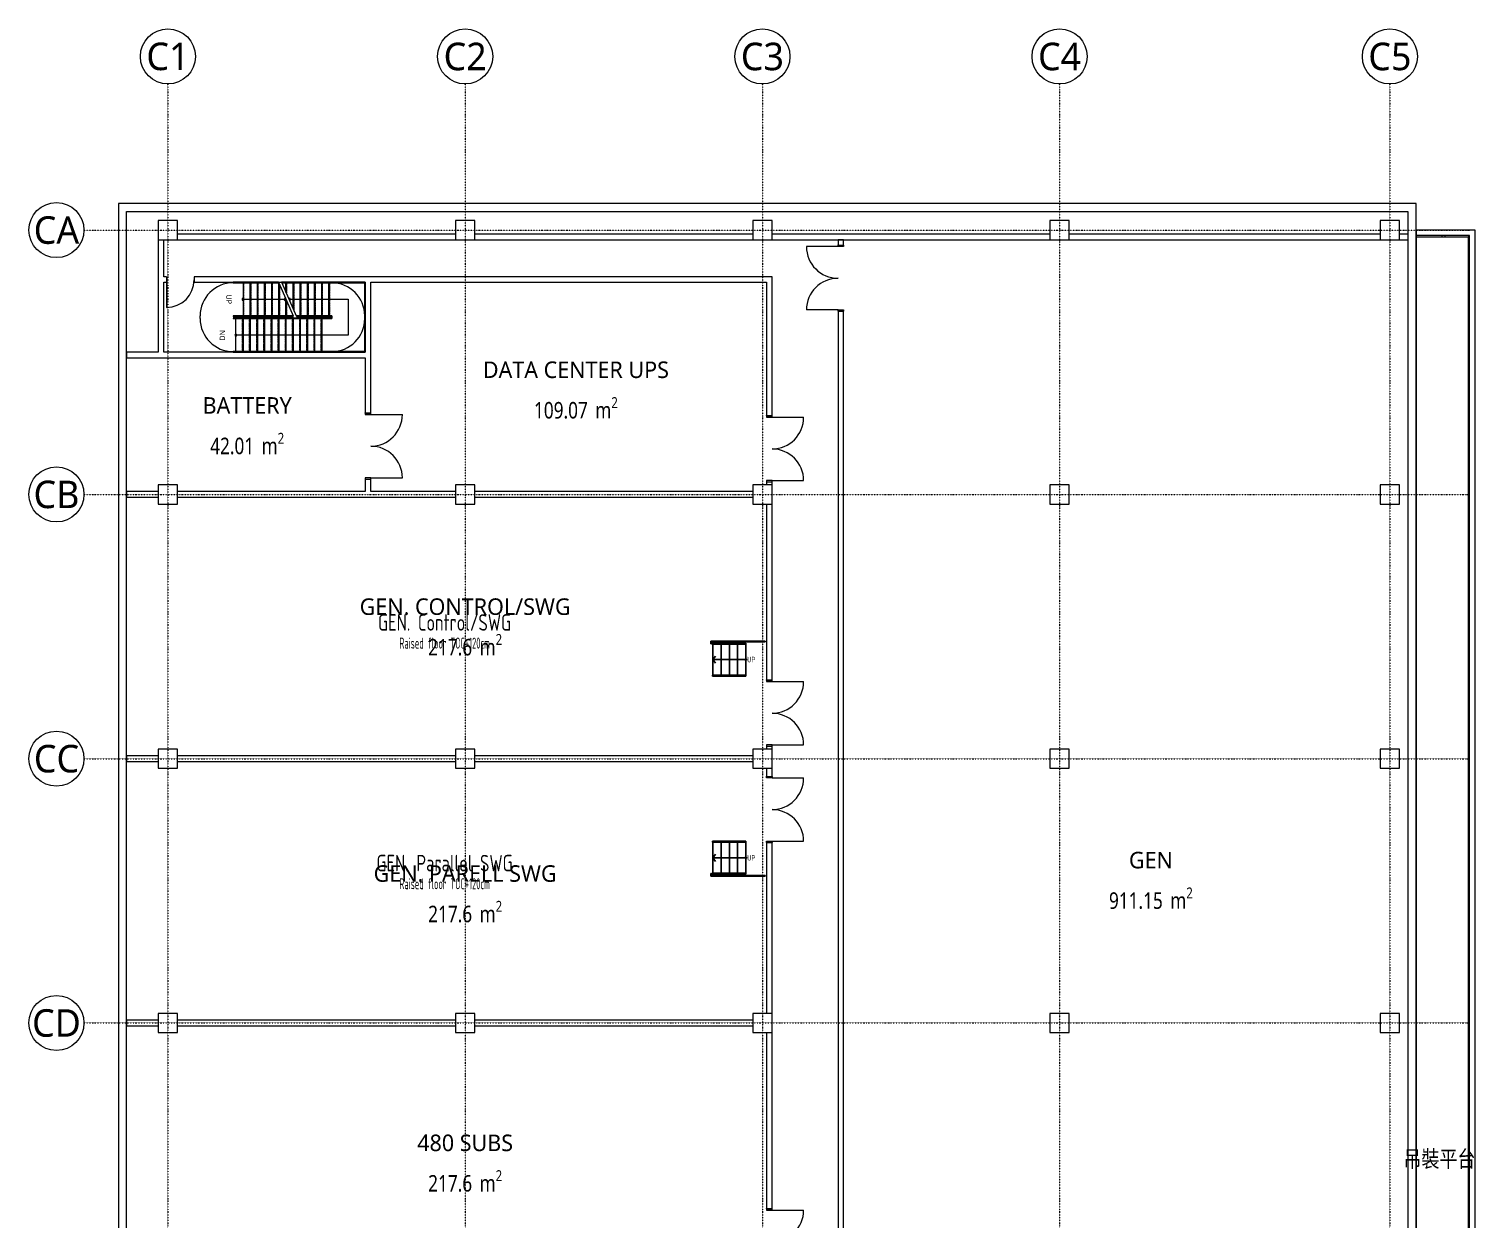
# Model space of a CAD drawing. Extents: x -177831 to -125285, y 4933 to 73531.
# Drawn here: x -177831 to -125285, y 30302 to 73531 of the extents above; entities that cross this region are included whole.
import ezdxf
from ezdxf.enums import TextEntityAlignment as Align

# ---------------------------------------------------------------- set-up
doc = ezdxf.new("R2010")
doc.units = 0
doc.header["$LTSCALE"] = 15
doc.linetypes.add('CUP- L30$0$JJP_三點線', pattern=[0.9, 0.3, -0.15, 0, -0.15, 0, -0.15, 0, -0.15])
doc.linetypes.add('CUP- L30$0$JJP_虛線(退縮線、投影線、地下室範圍、非屬本工程、圖面分區)', pattern=[0.45, 0.3, -0.15])
for name, color, linetype in [('CUP- L30$0$A-OBJE-2D.Newcub', 252, 'Continuous'), ('CUP- L30$0$A-RAIL.Newcub', 252, 'Continuous'), ('CUP- L30$0$A-STRS.Newcub', 252, 'Continuous'), ('CUP- L30$0$A-TEXT.Newcub', 252, 'Continuous'), ('CUP- L30$0$A-WALL-EX.Newcub', 252, 'Continuous'), ('CUP- L30$0$A-WALL-IN.Newcub', 252, 'Continuous'), ('CUP- L30$0$A-ZONE.Newcub', 252, 'Continuous'), ('CUP- L30$0$Door', 252, 'Continuous'), ('CUP- L30$0$S-COL.Newcub', 252, 'Continuous'), ('CUP- L30$0$S-GRID.Newcub', 252, 'Continuous'), ('CUP- L30$0$S-SLAB-SHOW.Newcub', 252, 'Continuous'), ('XCDP30$0$A-CR-TT2', 1, 'Continuous'), ('XCDP30$0$A-CR-TXT', 2, 'Continuous'), ('XCDP30$0$A-ST-txt (200K)', 1, 'Continuous'), ('XCDP30$0$A-STAIR (200K)', 2, 'Continuous')]:
    doc.layers.add(name, color=color, linetype=linetype)
doc.styles.add('CUP- L30$0$Standard', font='', dxfattribs={"width": 0.8})
doc.styles.add('XCDP30$0$AA-TXT', font='isocp.shx', dxfattribs={"width": 0.8, "bigfont": 'china.shx'})
doc.styles.get('CUP- L30$0$Standard').set_extended_font_data('Microsoft JhengHei')

# ---------------------------------------------------------------- blocks, each defined once
blk = doc.blocks.new('XCDP30')
at = {"layer": 'XCDP30$0$A-ST-txt (200K)'}
for p, q in [((-152981, 50625), (-152884, 50754)), ((-151781, 50625), (-152981, 50625)), ((-152981, 50625), (-152884, 50496)), ((-152981, 43425), (-152884, 43554)), ((-151781, 43425), (-152981, 43425)), ((-152981, 43425), (-152884, 43296))]:
    blk.add_line(p, q, dxfattribs=at)
for centre in [(-151781, 50625), (-151781, 43425)]:
    blk.add_circle(centre, 25, dxfattribs=at)
at = {"layer": 'XCDP30$0$A-STAIR (200K)'}
for p, q in [((-153056, 51290, 0), (-151081, 51290)), ((-153056, 51193, 0), (-153056, 51290, 0)), ((-153031, 51193, 0), (-153056, 51193, 0)), ((-153031, 51265, 0), (-151081, 51265)), ((-153031, 51193, 0), (-153031, 51265, 0)), ((-152991, 51225), (-151781, 51225, 0)), ((-152991, 51187, 0), (-152991, 51225, 0)), ((-152991, 51218), (-151781, 51218, 0)), ((-152991, 51193), (-151781, 51193, 0)), ((-151781, 51187, 0), (-152991, 51187)), ((-152981, 50063), (-152981, 51225)), ((-152681, 50063, 0), (-152681, 51187, 0)), ((-152381, 50063, 0), (-152381, 51187, 0)), ((-152081, 50063, 0), (-152081, 51187, 0)), ((-151781, 50025, 0), (-151781, 51225, 0)), ((-151781, 51187, 0), (-151781, 51225, 0)), ((-151081, 51265), (-151081, 51290)), ((-151781, 50063), (-152991, 50063)), ((-152991, 50063, 0), (-152991, 50025, 0)), ((-152991, 50056), (-151781, 50056)), ((-152991, 50031), (-151781, 50031)), ((-152991, 50025), (-151781, 50025)), ((-151781, 50025, 0), (-152981, 50025, 0)), ((-151781, 50063), (-151781, 50025)), ((-152991, 44025), (-151781, 44025)), ((-152991, 43987, 0), (-152991, 44025, 0)), ((-152991, 44018), (-151781, 44018)), ((-152991, 43993), (-151781, 43993)), ((-151781, 43987), (-152991, 43987)), ((-151781, 44025, 0), (-152981, 44025, 0)), ((-152981, 43987), (-152981, 42825)), ((-152681, 43987, 0), (-152681, 42863, 0)), ((-152381, 43987, 0), (-152381, 42863, 0)), ((-152081, 43987, 0), (-152081, 42863, 0)), ((-151781, 44025, 0), (-151781, 42825, 0)), ((-151781, 43987), (-151781, 44025)), ((-153056, 42856, 0), (-153056, 42760, 0)), ((-153031, 42856, 0), (-153056, 42856, 0)), ((-153056, 42760, 0), (-151081, 42760)), ((-153031, 42856, 0), (-153031, 42785, 0)), ((-153031, 42785, 0), (-151081, 42785)), ((-151781, 42863, 0), (-152991, 42863)), ((-152991, 42863, 0), (-152991, 42825, 0)), ((-152991, 42856), (-151781, 42856, 0)), ((-152991, 42831), (-151781, 42831, 0)), ((-152991, 42825), (-151781, 42825, 0)), ((-151781, 42863, 0), (-151781, 42825, 0)), ((-151081, 42785), (-151081, 42760))]:
    blk.add_line(p, q, dxfattribs=at)
at = {"layer": 'XCDP30$0$A-CR-TT2', "style": 'XCDP30$0$AA-TXT', "width": 0.6}
for p in [(-162728, 51223), (-162728, 42483)]:
    blk.add_text('Raised floor TOC+120cm', height=400, dxfattribs=at).set_placement(p, align=Align.MIDDLE)
at = {"layer": 'XCDP30$0$A-CR-TXT', "style": 'XCDP30$0$AA-TXT', "width": 0.8}
for s, p in [('GEN. Control/SWG', (-162728, 51973)), ('GEN. Parallel SWG', (-162728, 43233))]:
    blk.add_text(s, height=600, dxfattribs=at).set_placement(p, align=Align.MIDDLE)
at = {"layer": 'XCDP30$0$A-ST-txt (200K)', "style": 'XCDP30$0$AA-TXT', "width": 0.8}
for p in [(-151584, 50625), (-151584, 43425)]:
    blk.add_text('UP', height=200, dxfattribs=at).set_placement(p, align=Align.MIDDLE)
blk = doc.blocks.new('CUP- L30')
at = {"layer": 'CUP- L30$0$A-OBJE-2D.Newcub', "lineweight": 0}
blk.add_line((-171611, 63010), (-171611, 63110), dxfattribs=at)
for centre, start, end in [((-170411, 63110), 90, 180), ((-166831, 63110), 0, 90), ((-170411, 63010), 180, 270), ((-166831, 63010), 270, 0)]:
    blk.add_arc(centre, 1200, start, end, dxfattribs=at)
at = {"layer": 'CUP- L30$0$A-RAIL.Newcub', "lineweight": 0}
for p, q in [((-127431, 66025), (-127431, 65975)), ((-125485, 66025), (-127431, 66025)), ((-127431, 66025), (-127431, 65975)), ((-125485, 66025), (-127431, 66025)), ((-127431, 66025), (-127431, 65975)), ((-125485, 66025), (-127431, 66025)), ((-127431, 66025), (-127431, 65975)), ((-125485, 66025), (-127431, 66025)), ((-127431, 66025), (-127431, 65975)), ((-125485, 66025), (-127431, 66025)), ((-127431, 65975), (-125535, 65975)), ((-127431, 65975), (-125535, 65975)), ((-127431, 65975), (-125535, 65975)), ((-127431, 65975), (-125535, 65975)), ((-127431, 65975), (-125535, 65975)), ((-125535, 65975), (-125535, 8875)), ((-125535, 65975), (-125535, 8875)), ((-125535, 65975), (-125535, 8875)), ((-125535, 65975), (-125535, 8875)), ((-125535, 65975), (-125535, 8875)), ((-125485, 8825), (-125485, 66025)), ((-125485, 8825), (-125485, 66025)), ((-125485, 8825), (-125485, 66025)), ((-125485, 8825), (-125485, 66025)), ((-125485, 8825), (-125485, 66025))]:
    blk.add_line(p, q, dxfattribs=at)
at = {"layer": 'CUP- L30$0$A-RAIL.Newcub', "lineweight": 0, "flags": 128}
for points in [[(-126487, 66025), (-126487, 65975), (-126477, 65975), (-126477, 66025)], [(-126387, 66025), (-126387, 65975), (-126377, 65975), (-126377, 66025)], [(-125485, 65977), (-125535, 65977), (-125535, 65967), (-125485, 65967)], [(-125485, 65877), (-125535, 65877), (-125535, 65867), (-125485, 65867)], [(-125485, 64977), (-125535, 64977), (-125535, 64967), (-125485, 64967)], [(-125485, 64877), (-125535, 64877), (-125535, 64867), (-125485, 64867)], [(-125485, 63977), (-125535, 63977), (-125535, 63967), (-125485, 63967)], [(-125485, 63877), (-125535, 63877), (-125535, 63867), (-125485, 63867)], [(-125485, 62977), (-125535, 62977), (-125535, 62967), (-125485, 62967)], [(-125485, 62877), (-125535, 62877), (-125535, 62867), (-125485, 62867)], [(-125485, 61977), (-125535, 61977), (-125535, 61967), (-125485, 61967)], [(-125485, 61877), (-125535, 61877), (-125535, 61867), (-125485, 61867)], [(-125485, 60977), (-125535, 60977), (-125535, 60967), (-125485, 60967)], [(-125485, 60877), (-125535, 60877), (-125535, 60867), (-125485, 60867)], [(-125485, 59977), (-125535, 59977), (-125535, 59967), (-125485, 59967)], [(-125485, 59877), (-125535, 59877), (-125535, 59867), (-125485, 59867)], [(-125485, 58977), (-125535, 58977), (-125535, 58967), (-125485, 58967)], [(-125485, 58877), (-125535, 58877), (-125535, 58867), (-125485, 58867)], [(-125485, 57977), (-125535, 57977), (-125535, 57967), (-125485, 57967)], [(-125485, 57877), (-125535, 57877), (-125535, 57867), (-125485, 57867)], [(-125485, 56978), (-125535, 56978), (-125535, 56968), (-125485, 56968)], [(-125485, 56878), (-125535, 56878), (-125535, 56868), (-125485, 56868)], [(-125485, 55978), (-125535, 55978), (-125535, 55968), (-125485, 55968)], [(-125485, 55878), (-125535, 55878), (-125535, 55868), (-125485, 55868)], [(-125485, 54978), (-125535, 54978), (-125535, 54968), (-125485, 54968)], [(-125485, 54878), (-125535, 54878), (-125535, 54868), (-125485, 54868)], [(-125485, 53978), (-125535, 53978), (-125535, 53968), (-125485, 53968)], [(-125485, 53878), (-125535, 53878), (-125535, 53868), (-125485, 53868)], [(-125485, 52978), (-125535, 52978), (-125535, 52968), (-125485, 52968)], [(-125485, 52878), (-125535, 52878), (-125535, 52868), (-125485, 52868)], [(-125485, 51978), (-125535, 51978), (-125535, 51968), (-125485, 51968)], [(-125485, 51878), (-125535, 51878), (-125535, 51868), (-125485, 51868)], [(-125485, 50978), (-125535, 50978), (-125535, 50968), (-125485, 50968)], [(-125485, 50878), (-125535, 50878), (-125535, 50868), (-125485, 50868)], [(-125485, 49978), (-125535, 49978), (-125535, 49968), (-125485, 49968)], [(-125485, 49878), (-125535, 49878), (-125535, 49868), (-125485, 49868)], [(-125485, 48978), (-125535, 48978), (-125535, 48968), (-125485, 48968)], [(-125485, 48878), (-125535, 48878), (-125535, 48868), (-125485, 48868)], [(-125485, 47978), (-125535, 47978), (-125535, 47968), (-125485, 47968)], [(-125485, 47878), (-125535, 47878), (-125535, 47868), (-125485, 47868)], [(-125485, 46979), (-125535, 46979), (-125535, 46969), (-125485, 46969)], [(-125485, 46879), (-125535, 46879), (-125535, 46869), (-125485, 46869)], [(-125485, 45979), (-125535, 45979), (-125535, 45969), (-125485, 45969)], [(-125485, 45879), (-125535, 45879), (-125535, 45869), (-125485, 45869)], [(-125485, 44979), (-125535, 44979), (-125535, 44969), (-125485, 44969)], [(-125485, 44879), (-125535, 44879), (-125535, 44869), (-125485, 44869)], [(-125485, 43979), (-125535, 43979), (-125535, 43969), (-125485, 43969)], [(-125485, 43879), (-125535, 43879), (-125535, 43869), (-125485, 43869)], [(-125485, 42979), (-125535, 42979), (-125535, 42969), (-125485, 42969)], [(-125485, 42879), (-125535, 42879), (-125535, 42869), (-125485, 42869)], [(-125485, 41979), (-125535, 41979), (-125535, 41969), (-125485, 41969)], [(-125485, 41879), (-125535, 41879), (-125535, 41869), (-125485, 41869)], [(-125485, 40979), (-125535, 40979), (-125535, 40969), (-125485, 40969)], [(-125485, 40879), (-125535, 40879), (-125535, 40869), (-125485, 40869)], [(-125485, 39979), (-125535, 39979), (-125535, 39969), (-125485, 39969)], [(-125485, 39879), (-125535, 39879), (-125535, 39869), (-125485, 39869)], [(-125485, 38979), (-125535, 38979), (-125535, 38969), (-125485, 38969)], [(-125485, 38879), (-125535, 38879), (-125535, 38869), (-125485, 38869)], [(-125485, 37980), (-125535, 37980), (-125535, 37970), (-125485, 37970)], [(-125485, 37880), (-125535, 37880), (-125535, 37870), (-125485, 37870)], [(-125485, 36980), (-125535, 36980), (-125535, 36970), (-125485, 36970)], [(-125485, 36880), (-125535, 36880), (-125535, 36870), (-125485, 36870)], [(-125485, 35980), (-125535, 35980), (-125535, 35970), (-125485, 35970)], [(-125485, 35880), (-125535, 35880), (-125535, 35870), (-125485, 35870)], [(-125485, 34980), (-125535, 34980), (-125535, 34970), (-125485, 34970)], [(-125485, 34880), (-125535, 34880), (-125535, 34870), (-125485, 34870)], [(-125485, 33980), (-125535, 33980), (-125535, 33970), (-125485, 33970)], [(-125485, 33880), (-125535, 33880), (-125535, 33870), (-125485, 33870)], [(-125485, 32980), (-125535, 32980), (-125535, 32970), (-125485, 32970)], [(-125485, 32880), (-125535, 32880), (-125535, 32870), (-125485, 32870)], [(-125485, 31980), (-125535, 31980), (-125535, 31970), (-125485, 31970)], [(-125485, 31880), (-125535, 31880), (-125535, 31870), (-125485, 31870)], [(-125485, 30980), (-125535, 30980), (-125535, 30970), (-125485, 30970)], [(-125485, 30880), (-125535, 30880), (-125535, 30870), (-125485, 30870)]]:
    blk.add_lwpolyline(points, close=True, dxfattribs=at)
at = {"layer": 'CUP- L30$0$A-STRS.Newcub', "lineweight": 0}
for p, q in [((-170051, 64330), (-170411, 64330)), ((-170411, 64330), (-170411, 64310)), ((-170411, 64310), (-170051, 64310)), ((-168760, 64330), (-170051, 64330)), ((-170051, 64310), (-168751, 64310)), ((-169791, 64310), (-170051, 64310)), ((-170051, 64310), (-170051, 63110)), ((-169791, 63110), (-169791, 64310)), ((-169531, 64310), (-169791, 64310)), ((-169791, 64310), (-169791, 63110)), ((-169531, 63110), (-169531, 64310)), ((-169271, 64310), (-169531, 64310)), ((-169531, 64310), (-169531, 63110)), ((-169271, 63110), (-169271, 64310)), ((-169011, 64310), (-169271, 64310)), ((-169271, 64310), (-169271, 63110)), ((-169011, 63110), (-169011, 64310)), ((-168751, 64310), (-169011, 64310)), ((-169011, 64310), (-169011, 63110)), ((-168751, 63110), (-168751, 64310)), ((-168751, 64310), (-168751, 63110)), ((-168751, 64310), (-168231, 63110)), ((-166671, 64330), (-168651, 64330)), ((-168643, 64310), (-166671, 64310)), ((-168491, 64310), (-168643, 64310)), ((-168643, 64310), (-168123, 63110)), ((-168491, 63962), (-168491, 64310)), ((-168231, 64310), (-168491, 64310)), ((-168491, 64310), (-168491, 63962)), ((-168231, 63362), (-168231, 64310)), ((-167971, 64310), (-168231, 64310)), ((-168231, 64310), (-168231, 63362)), ((-167971, 63110), (-167971, 64310)), ((-167711, 64310), (-167971, 64310)), ((-167971, 64310), (-167971, 63110)), ((-167711, 63110), (-167711, 64310)), ((-167451, 64310), (-167711, 64310)), ((-167711, 64310), (-167711, 63110)), ((-167451, 63110), (-167451, 64310)), ((-167191, 64310), (-167451, 64310)), ((-167451, 64310), (-167451, 63110)), ((-167191, 63110), (-167191, 64310)), ((-167191, 64310), (-167191, 63110)), ((-166931, 64310), (-167191, 64310)), ((-166931, 63110), (-166931, 64310)), ((-165631, 64310), (-166931, 64310)), ((-166931, 64310), (-166931, 63110)), ((-166671, 64310), (-166671, 64330)), ((-165611, 64330), (-166671, 64330)), ((-166671, 64330), (-166671, 64310)), ((-166671, 64310), (-165631, 64310)), ((-165631, 64310), (-165631, 61810)), ((-165631, 61810), (-165631, 64310)), ((-165611, 61790), (-165611, 64330)), ((-170051, 63710), (-169791, 63710)), ((-169791, 63710), (-168491, 63710)), ((-168491, 63710), (-168541, 63760)), ((-168541, 63660), (-168491, 63710)), ((-168491, 63110), (-168491, 63710)), ((-168491, 63710), (-168491, 63110)), ((-168333, 63760), (-168383, 63710)), ((-168383, 63710), (-166931, 63710)), ((-168383, 63710), (-168333, 63660)), ((-166931, 63710), (-166231, 63710)), ((-166231, 63710), (-166231, 62410)), ((-170051, 63110), (-170411, 63110)), ((-170411, 63110), (-170411, 63090)), ((-170411, 63090), (-170051, 63090)), ((-168231, 63110), (-170051, 63110)), ((-170051, 63110), (-169791, 63110)), ((-170051, 63090), (-168223, 63090)), ((-169791, 63110), (-169531, 63110)), ((-169531, 63110), (-169271, 63110)), ((-169271, 63110), (-169011, 63110)), ((-169011, 63110), (-168751, 63110)), ((-168751, 63110), (-168491, 63110)), ((-168491, 63110), (-168231, 63110)), ((-166831, 63110), (-168123, 63110)), ((-168123, 63110), (-167971, 63110)), ((-168114, 63090), (-166851, 63090)), ((-167971, 63110), (-167711, 63110)), ((-167711, 63110), (-167451, 63110)), ((-167451, 63110), (-167191, 63110)), ((-167191, 63110), (-166931, 63110)), ((-166931, 63110), (-166831, 63110)), ((-166851, 63090), (-166851, 63030)), ((-166831, 63010), (-166831, 63110)), ((-166831, 63110), (-166831, 63010)), ((-170311, 63030), (-170411, 63030)), ((-170411, 63030), (-170411, 63010)), ((-170411, 63010), (-170311, 63010)), ((-170311, 63010), (-170331, 63010)), ((-170331, 63010), (-170331, 61810)), ((-166891, 63030), (-170311, 63030)), ((-170311, 63010), (-166891, 63010)), ((-170051, 63010), (-170311, 63010)), ((-170051, 63010), (-170051, 61810)), ((-169791, 63010), (-170051, 63010)), ((-170051, 61810), (-170051, 63010)), ((-169531, 63010), (-169791, 63010)), ((-169791, 63010), (-169791, 61810)), ((-169791, 61810), (-169791, 63010)), ((-169271, 63010), (-169531, 63010)), ((-169531, 63010), (-169531, 61810)), ((-169531, 61810), (-169531, 63010)), ((-169011, 63010), (-169271, 63010)), ((-169271, 63010), (-169271, 61810)), ((-169271, 61810), (-169271, 63010)), ((-168751, 63010), (-169011, 63010)), ((-169011, 63010), (-169011, 61810)), ((-169011, 61810), (-169011, 63010)), ((-168491, 63010), (-168751, 63010)), ((-168751, 63010), (-168751, 61810)), ((-168751, 61810), (-168751, 63010)), ((-168231, 63010), (-168491, 63010)), ((-168491, 63010), (-168491, 61810)), ((-168491, 61810), (-168491, 63010)), ((-167971, 63010), (-168231, 63010)), ((-168231, 63010), (-168231, 61810)), ((-168231, 61810), (-168231, 63010)), ((-167711, 63010), (-167971, 63010)), ((-167971, 63010), (-167971, 61810)), ((-167971, 61810), (-167971, 63010)), ((-167451, 63010), (-167711, 63010)), ((-167711, 63010), (-167711, 61810)), ((-167711, 61810), (-167711, 63010)), ((-167191, 63010), (-167451, 63010)), ((-167451, 63010), (-167451, 61810)), ((-167451, 61810), (-167451, 63010)), ((-166831, 63010), (-167191, 63010)), ((-167191, 63010), (-167191, 61810)), ((-167191, 61810), (-167191, 63010)), ((-166851, 63030), (-166891, 63030)), ((-166891, 63030), (-166891, 63010)), ((-166891, 63010), (-166891, 63030)), ((-166891, 63010), (-166831, 63010)), ((-170051, 62410), (-170311, 62410)), ((-167191, 62410), (-170051, 62410)), ((-166231, 62410), (-167191, 62410)), ((-170311, 61810), (-170411, 61810)), ((-170411, 61810), (-170411, 61790)), ((-170411, 61790), (-170311, 61790)), ((-170331, 61810), (-170311, 61810)), ((-166891, 61810), (-170311, 61810)), ((-170311, 61810), (-170051, 61810)), ((-170311, 61790), (-166891, 61790)), ((-170051, 61810), (-169791, 61810)), ((-169791, 61810), (-169531, 61810)), ((-169531, 61810), (-169271, 61810)), ((-169271, 61810), (-169011, 61810)), ((-169011, 61810), (-168751, 61810)), ((-168751, 61810), (-168491, 61810)), ((-168491, 61810), (-168231, 61810)), ((-168231, 61810), (-167971, 61810)), ((-167971, 61810), (-167711, 61810)), ((-167711, 61810), (-167451, 61810)), ((-167451, 61810), (-167191, 61810)), ((-167191, 61810), (-165631, 61810)), ((-165631, 61810), (-166891, 61810)), ((-166891, 61810), (-166891, 61790)), ((-166891, 61790), (-166891, 61810)), ((-166891, 61790), (-165611, 61790))]:
    blk.add_line(p, q, dxfattribs=at)
at = {"layer": 'CUP- L30$0$A-STRS.Newcub', "linetype": 'CUP- L30$0$JJP_虛線(退縮線、投影線、地下室範圍、非屬本工程、圖面分區)', "lineweight": 0}
for p, q in [((-170031, 64310), (-170031, 63110)), ((-169771, 64310), (-170031, 64310)), ((-169771, 63110), (-169771, 64310)), ((-169771, 64310), (-169771, 63110)), ((-169511, 64310), (-169771, 64310)), ((-169511, 63110), (-169511, 64310)), ((-169511, 64310), (-169511, 63110)), ((-169251, 64310), (-169511, 64310)), ((-169251, 63110), (-169251, 64310)), ((-169251, 64310), (-169251, 63110)), ((-168991, 64310), (-169251, 64310)), ((-168991, 63110), (-168991, 64310)), ((-168991, 64310), (-168991, 63110)), ((-168751, 64310), (-168991, 64310)), ((-168731, 63110), (-168731, 64264)), ((-168731, 64264), (-168731, 63110)), ((-168471, 64310), (-168643, 64310)), ((-168471, 63915), (-168471, 64310)), ((-168471, 64310), (-168471, 63915)), ((-168211, 64310), (-168471, 64310)), ((-168211, 63315), (-168211, 64310)), ((-168211, 64310), (-168211, 63315)), ((-167951, 64310), (-168211, 64310)), ((-167951, 63110), (-167951, 64310)), ((-167951, 64310), (-167951, 63110)), ((-167691, 64310), (-167951, 64310)), ((-167691, 63110), (-167691, 64310)), ((-167691, 64310), (-167691, 63110)), ((-167431, 64310), (-167691, 64310)), ((-167431, 63110), (-167431, 64310)), ((-167431, 64310), (-167431, 63110)), ((-167171, 64310), (-167431, 64310)), ((-167171, 63110), (-167171, 64310)), ((-167171, 64310), (-167171, 63110)), ((-166931, 64310), (-167171, 64310)), ((-166911, 64310), (-166931, 64310)), ((-166911, 63110), (-166911, 64310)), ((-166911, 64310), (-166911, 63110)), ((-165631, 64310), (-166911, 64310)), ((-165631, 61810), (-165631, 64310)), ((-168471, 63110), (-168471, 63664)), ((-168471, 63664), (-168471, 63110)), ((-170031, 63110), (-169771, 63110)), ((-169771, 63110), (-169511, 63110)), ((-169511, 63110), (-169251, 63110)), ((-169251, 63110), (-168991, 63110)), ((-168991, 63110), (-168731, 63110)), ((-168731, 63110), (-168471, 63110)), ((-168471, 63110), (-168231, 63110)), ((-168123, 63110), (-167951, 63110)), ((-167951, 63110), (-167691, 63110)), ((-167691, 63110), (-167431, 63110)), ((-167431, 63110), (-167171, 63110)), ((-167171, 63110), (-166931, 63110)), ((-166931, 63110), (-166911, 63110)), ((-166911, 63110), (-166831, 63110)), ((-166831, 63110), (-166831, 63010)), ((-170311, 63010), (-170331, 63010)), ((-170331, 63010), (-170331, 61810)), ((-170071, 63010), (-170311, 63010)), ((-169811, 63010), (-170071, 63010)), ((-170071, 63010), (-170071, 61810)), ((-170071, 61810), (-170071, 63010)), ((-169551, 63010), (-169811, 63010)), ((-169811, 63010), (-169811, 61810)), ((-169811, 61810), (-169811, 63010)), ((-169291, 63010), (-169551, 63010)), ((-169551, 63010), (-169551, 61810)), ((-169551, 61810), (-169551, 63010)), ((-169031, 63010), (-169291, 63010)), ((-169291, 63010), (-169291, 61810)), ((-169291, 61810), (-169291, 63010)), ((-168771, 63010), (-169031, 63010)), ((-169031, 63010), (-169031, 61810)), ((-169031, 61810), (-169031, 63010)), ((-168511, 63010), (-168771, 63010)), ((-168771, 63010), (-168771, 61810)), ((-168771, 61810), (-168771, 63010)), ((-168251, 63010), (-168511, 63010)), ((-168511, 63010), (-168511, 61810)), ((-168511, 61810), (-168511, 63010)), ((-167991, 63010), (-168251, 63010)), ((-168251, 63010), (-168251, 61810)), ((-168251, 61810), (-168251, 63010)), ((-167731, 63010), (-167991, 63010)), ((-167991, 63010), (-167991, 61810)), ((-167991, 61810), (-167991, 63010)), ((-167471, 63010), (-167731, 63010)), ((-167731, 63010), (-167731, 61810)), ((-167731, 61810), (-167731, 63010)), ((-167211, 63010), (-167471, 63010)), ((-167471, 63010), (-167471, 61810)), ((-167471, 61810), (-167471, 63010)), ((-166831, 63010), (-167211, 63010)), ((-167211, 63010), (-167211, 61810)), ((-167211, 61810), (-167211, 63010)), ((-170331, 61810), (-170311, 61810)), ((-170311, 61810), (-170071, 61810)), ((-170071, 61810), (-169811, 61810)), ((-169811, 61810), (-169551, 61810)), ((-169551, 61810), (-169291, 61810)), ((-169291, 61810), (-169031, 61810)), ((-169031, 61810), (-168771, 61810)), ((-168771, 61810), (-168511, 61810)), ((-168511, 61810), (-168251, 61810)), ((-168251, 61810), (-167991, 61810)), ((-167991, 61810), (-167731, 61810)), ((-167731, 61810), (-167471, 61810)), ((-167471, 61810), (-167211, 61810)), ((-167211, 61810), (-165631, 61810))]:
    blk.add_line(p, q, dxfattribs=at)
at = {"layer": 'CUP- L30$0$A-STRS.Newcub', "lineweight": 0, "flags": 128}
for points in [[(-170051, 63673, 1), (-170051, 63748, 1)], [(-170311, 62373, 1), (-170311, 62448, 1)]]:
    blk.add_lwpolyline(points, format="xyb", close=True, dxfattribs=at)
at = {"layer": 'CUP- L30$0$A-WALL-EX.Newcub', "lineweight": 0, "flags": 128}
for points in [[(-174581, 67196), (-174581, 66896)], [(-127731, 67196), (-174581, 67196)], [(-174581, 66896), (-174581, 18623)], [(-174281, 66896), (-127731, 66896)], [(-174281, 18623), (-174281, 66896)], [(-127431, 67196), (-127731, 67196)], [(-127731, 66896), (-127731, 7974)], [(-127431, 7674), (-127431, 67196)]]:
    blk.add_lwpolyline(points, dxfattribs=at)
at = {"layer": 'CUP- L30$0$A-WALL-IN.Newcub', "lineweight": 0}
for p, q in [((-148431, 65675), (-148431, 65687)), ((-148431, 65675), (-148231, 65675)), ((-172831, 64530), (-172831, 64415)), ((-172831, 64415), (-172831, 64330)), ((-171831, 64530), (-171831, 64415)), ((-171831, 64415), (-171831, 64330)), ((-148431, 63275), (-148431, 63263)), ((-148431, 63275), (-148231, 63275)), ((-165611, 59575), (-165611, 59587)), ((-165611, 59575), (-165411, 59575)), ((-151031, 59475), (-151031, 59487)), ((-151031, 59475), (-150831, 59475)), ((-165611, 57175), (-165611, 57163)), ((-165611, 57175), (-165411, 57175)), ((-151031, 57075), (-151031, 57063)), ((-151031, 57075), (-150831, 57075)), ((-151031, 49875), (-151031, 49887)), ((-151031, 49875), (-150831, 49875)), ((-151031, 47475), (-151031, 47463)), ((-151031, 47475), (-150831, 47475)), ((-151031, 46375), (-151031, 46387)), ((-151031, 46375), (-150831, 46375)), ((-151031, 43975), (-151031, 43963)), ((-151031, 43975), (-150831, 43975)), ((-151031, 30675), (-151031, 30687)), ((-151031, 30675), (-150831, 30675))]:
    blk.add_line(p, q, dxfattribs=at)
at = {"layer": 'CUP- L30$0$A-WALL-IN.Newcub', "lineweight": 0, "flags": 128}
for points in [[(-173131, 65875), (-173131, 61790)], [(-172931, 64530), (-172931, 65875)], [(-162331, 66075), (-172431, 66075)], [(-172431, 65875), (-162331, 65875)], [(-151531, 66075), (-161631, 66075)], [(-161631, 65875), (-151531, 65875)], [(-140731, 66075), (-150831, 66075)], [(-150831, 65875), (-140731, 65875)], [(-148231, 65875), (-148431, 65875)], [(-148431, 65875), (-148431, 65675)], [(-148231, 65675), (-148231, 65875)], [(-128731, 66075), (-140031, 66075)], [(-140031, 65875), (-128731, 65875)], [(-127731, 66075), (-128031, 66075)], [(-128031, 65875), (-127731, 65875)], [(-127731, 66075), (-127731, 65875)], [(-172831, 64530), (-172931, 64530)], [(-172931, 64330), (-172831, 64330)], [(-172931, 61790), (-172931, 64330)], [(-151031, 64530), (-171831, 64530)], [(-171831, 64330), (-165611, 64330)], [(-165611, 64330), (-165611, 61790)], [(-165411, 64330), (-151031, 64330)], [(-165411, 59575), (-165411, 64330)], [(-150831, 64530), (-151031, 64530)], [(-151031, 64330), (-151031, 59475)], [(-150831, 59475), (-150831, 64530)], [(-148431, 63275), (-148431, 21575)], [(-148231, 21575), (-148231, 63275)], [(-173131, 61790), (-174281, 61790)], [(-174281, 61790), (-174281, 61590)], [(-174281, 61590), (-165611, 61590)], [(-165611, 61790), (-172931, 61790)], [(-165611, 61590), (-165611, 59575)], [(-165611, 57175), (-165611, 56725)], [(-165411, 56725), (-165411, 57175)], [(-151031, 57075), (-151031, 56975)], [(-150831, 56975), (-150831, 57075)], [(-173131, 56725), (-174281, 56725)], [(-174281, 56725), (-174281, 56525)], [(-174281, 56525), (-173131, 56525)], [(-165611, 56725), (-172431, 56725)], [(-172431, 56525), (-162331, 56525)], [(-162331, 56725), (-165411, 56725)], [(-151531, 56725), (-161631, 56725)], [(-161631, 56525), (-151531, 56525)], [(-151031, 56275), (-151031, 49875)], [(-150831, 49875), (-150831, 56275)], [(-151031, 47475), (-151031, 47375)], [(-150831, 47375), (-150831, 47475)], [(-173131, 47125), (-174281, 47125)], [(-174281, 47125), (-174281, 46925)], [(-174281, 46925), (-173131, 46925)], [(-162331, 47125), (-172431, 47125)], [(-172431, 46925), (-162331, 46925)], [(-151531, 47125), (-161631, 47125)], [(-161631, 46925), (-151531, 46925)], [(-151031, 46675), (-151031, 46375)], [(-150831, 46375), (-150831, 46675)], [(-151031, 43975), (-151031, 37775)], [(-150831, 37775), (-150831, 43975)], [(-173131, 37525), (-174281, 37525)], [(-174281, 37525), (-174281, 37325)], [(-174281, 37325), (-173131, 37325)], [(-162331, 37525), (-172431, 37525)], [(-172431, 37325), (-162331, 37325)], [(-151531, 37525), (-161631, 37525)], [(-161631, 37325), (-151531, 37325)], [(-151031, 37075), (-151031, 30675)], [(-150831, 30675), (-150831, 37075)]]:
    blk.add_lwpolyline(points, dxfattribs=at)
at = {"layer": 'CUP- L30$0$Door', "lineweight": 0}
for p, q in [((-148431, 65675), (-148431, 65687)), ((-148431, 65675), (-148431, 65687)), ((-148431, 65625), (-149581, 65625)), ((-148431, 65625), (-148431, 65675)), ((-148431, 65675), (-148231, 65675)), ((-148431, 65675), (-148231, 65675)), ((-148431, 65675), (-148231, 65675)), ((-148231, 65625), (-148431, 65625)), ((-148231, 65675), (-148231, 65625)), ((-172831, 64530), (-172831, 64415)), ((-172831, 64530), (-172831, 64415)), ((-172831, 64415), (-172831, 63415)), ((-172831, 64415), (-172831, 64330)), ((-171831, 64530), (-171831, 64415)), ((-171831, 64530), (-171831, 64415)), ((-171831, 64415), (-171831, 64330)), ((-148431, 63325), (-149581, 63325)), ((-148431, 63275), (-148431, 63325)), ((-148431, 63325), (-148231, 63325)), ((-148231, 63275), (-148431, 63275)), ((-148431, 63275), (-148231, 63275)), ((-148431, 63275), (-148231, 63275)), ((-148431, 63275), (-148431, 63263)), ((-148431, 63275), (-148431, 63263)), ((-148231, 63325), (-148231, 63275)), ((-165611, 59575), (-165611, 59587)), ((-165611, 59575), (-165611, 59587)), ((-165611, 59575), (-165611, 59525)), ((-165411, 59575), (-165611, 59575)), ((-165611, 59575), (-165411, 59575)), ((-165611, 59575), (-165411, 59575)), ((-165611, 59525), (-165411, 59525)), ((-165411, 59525), (-165411, 59575)), ((-165411, 59525), (-164261, 59525)), ((-151031, 59475), (-151031, 59487)), ((-151031, 59475), (-151031, 59487)), ((-151031, 59475), (-151031, 59425)), ((-150831, 59475), (-151031, 59475)), ((-151031, 59475), (-150831, 59475)), ((-151031, 59475), (-150831, 59475)), ((-151031, 59425), (-150831, 59425)), ((-150831, 59425), (-150831, 59475)), ((-150831, 59425), (-149681, 59425)), ((-165411, 57225), (-165611, 57225)), ((-165611, 57225), (-165611, 57175)), ((-165611, 57175), (-165411, 57175)), ((-165611, 57175), (-165411, 57175)), ((-165611, 57175), (-165411, 57175)), ((-165611, 57175), (-165611, 57163)), ((-165611, 57175), (-165611, 57163)), ((-165411, 57175), (-165411, 57225)), ((-165411, 57225), (-164261, 57225)), ((-150831, 57125), (-151031, 57125)), ((-151031, 57125), (-151031, 57075)), ((-151031, 57075), (-150831, 57075)), ((-151031, 57075), (-150831, 57075)), ((-151031, 57075), (-150831, 57075)), ((-151031, 57075), (-151031, 57063)), ((-151031, 57075), (-151031, 57063)), ((-150831, 57075), (-150831, 57125)), ((-150831, 57125), (-149681, 57125)), ((-151031, 49875), (-151031, 49887)), ((-151031, 49875), (-151031, 49887)), ((-151031, 49875), (-151031, 49825)), ((-150831, 49875), (-151031, 49875)), ((-151031, 49875), (-150831, 49875)), ((-151031, 49875), (-150831, 49875)), ((-151031, 49825), (-150831, 49825)), ((-150831, 49825), (-150831, 49875)), ((-150831, 49825), (-149681, 49825)), ((-150831, 47525), (-151031, 47525)), ((-151031, 47525), (-151031, 47475)), ((-151031, 47475), (-150831, 47475)), ((-151031, 47475), (-150831, 47475)), ((-151031, 47475), (-150831, 47475)), ((-151031, 47475), (-151031, 47463)), ((-151031, 47475), (-151031, 47463)), ((-150831, 47475), (-150831, 47525)), ((-150831, 47525), (-149681, 47525)), ((-151031, 46375), (-151031, 46387)), ((-151031, 46375), (-151031, 46387)), ((-151031, 46325), (-151031, 46375)), ((-151031, 46375), (-150831, 46375)), ((-151031, 46375), (-150831, 46375)), ((-151031, 46375), (-150831, 46375)), ((-150831, 46325), (-151031, 46325)), ((-150831, 46375), (-150831, 46325)), ((-150831, 46325), (-149681, 46325)), ((-151031, 43975), (-151031, 44025)), ((-151031, 44025), (-150831, 44025)), ((-150831, 43975), (-151031, 43975)), ((-151031, 43975), (-150831, 43975)), ((-151031, 43975), (-150831, 43975)), ((-151031, 43975), (-151031, 43963)), ((-151031, 43975), (-151031, 43963)), ((-150831, 44025), (-150831, 43975)), ((-150831, 44025), (-149681, 44025)), ((-151031, 30675), (-151031, 30687)), ((-151031, 30675), (-151031, 30687)), ((-151031, 30675), (-151031, 30625)), ((-150831, 30675), (-151031, 30675)), ((-151031, 30675), (-150831, 30675)), ((-151031, 30675), (-150831, 30675)), ((-151031, 30625), (-150831, 30625)), ((-150831, 30625), (-150831, 30675)), ((-150831, 30625), (-149681, 30625))]:
    blk.add_line(p, q, dxfattribs=at)
for centre, radius, start, end in [((-148431, 65625), 1150, 180, 270), ((-172831, 64415), 1000, 270, 0), ((-148431, 63325), 1150, 90, 180), ((-165411, 59525), 1150, 270, 0), ((-150831, 59425), 1150, 270, 0), ((-165411, 57225), 1150, 0, 90), ((-150831, 57125), 1150, 0, 90), ((-150831, 49825), 1150, 270, 0), ((-150831, 47525), 1150, 0, 90), ((-150831, 46325), 1150, 270, 0), ((-150831, 44025), 1150, 0, 90), ((-150831, 30625), 1150, 270, 0)]:
    blk.add_arc(centre, radius, start, end, dxfattribs=at)
at = {"layer": 'CUP- L30$0$S-COL.Newcub', "lineweight": 0, "flags": 128}
for points in [[(-173131, 65875), (-172431, 65875), (-172431, 66575), (-173131, 66575)], [(-162331, 65875), (-161631, 65875), (-161631, 66575), (-162331, 66575)], [(-151531, 65875), (-150831, 65875), (-150831, 66575), (-151531, 66575)], [(-140731, 65875), (-140031, 65875), (-140031, 66575), (-140731, 66575)], [(-128731, 65875), (-128031, 65875), (-128031, 66575), (-128731, 66575)], [(-173131, 56275), (-172431, 56275), (-172431, 56975), (-173131, 56975)], [(-162331, 56275), (-161631, 56275), (-161631, 56975), (-162331, 56975)], [(-151531, 56275), (-150831, 56275), (-150831, 56975), (-151531, 56975)], [(-140731, 56275), (-140031, 56275), (-140031, 56975), (-140731, 56975)], [(-128731, 56275), (-128031, 56275), (-128031, 56975), (-128731, 56975)], [(-173131, 46675), (-172431, 46675), (-172431, 47375), (-173131, 47375)], [(-162331, 46675), (-161631, 46675), (-161631, 47375), (-162331, 47375)], [(-151531, 46675), (-150831, 46675), (-150831, 47375), (-151531, 47375)], [(-140731, 46675), (-140031, 46675), (-140031, 47375), (-140731, 47375)], [(-128731, 46675), (-128031, 46675), (-128031, 47375), (-128731, 47375)], [(-173131, 37075), (-172431, 37075), (-172431, 37775), (-173131, 37775)], [(-162331, 37075), (-161631, 37075), (-161631, 37775), (-162331, 37775)], [(-151531, 37075), (-150831, 37075), (-150831, 37775), (-151531, 37775)], [(-140731, 37075), (-140031, 37075), (-140031, 37775), (-140731, 37775)], [(-128731, 37075), (-128031, 37075), (-128031, 37775), (-128731, 37775)]]:
    blk.add_lwpolyline(points, close=True, dxfattribs=at)
at = {"layer": 'CUP- L30$0$S-GRID.Newcub', "linetype": 'CUP- L30$0$JJP_三點線', "lineweight": 0}
for p, q in [((-172781, 71521), (-172781, 71531)), ((-172781, 71521), (-172781, 5216)), ((-161981, 71521), (-161981, 71531)), ((-161981, 71521), (-161981, 5216)), ((-151181, 71521), (-151181, 71531)), ((-151181, 71521), (-151181, 5216)), ((-140381, 71521), (-140381, 71531)), ((-140381, 71521), (-140381, 5216)), ((-128381, 71521), (-128381, 71531)), ((-128381, 71521), (-128381, 5216)), ((-175821, 66225), (-175831, 66225)), ((-175821, 66225), (-125495, 66225)), ((-125495, 66225), (-125485, 66225)), ((-175821, 56625), (-175831, 56625)), ((-175821, 56625), (-125495, 56625)), ((-125495, 56625), (-125485, 56625)), ((-175821, 47025), (-175831, 47025)), ((-175821, 47025), (-125495, 47025)), ((-125495, 47025), (-125485, 47025)), ((-175821, 37425), (-175831, 37425)), ((-175821, 37425), (-125495, 37425)), ((-125495, 37425), (-125485, 37425))]:
    blk.add_line(p, q, dxfattribs=at)
at = {"layer": 'CUP- L30$0$S-GRID.Newcub', "lineweight": 0}
for centre in [(-172781, 72531), (-161981, 72531), (-151181, 72531), (-140381, 72531), (-128381, 72531), (-176831, 66225), (-176831, 56625), (-176831, 47025), (-176831, 37425)]:
    blk.add_circle(centre, 1000, dxfattribs=at)
at = {"layer": 'CUP- L30$0$S-GRID.Newcub', "linetype": 'CUP- L30$0$JJP_三點線', "lineweight": 0}
for p in [(-172781, 71521), (-172781, 71521), (-161981, 71521), (-161981, 71521), (-151181, 71521), (-151181, 71521), (-140381, 71521), (-140381, 71521), (-128381, 71521), (-128381, 71521), (-175821, 66225), (-175821, 66225), (-175821, 56625), (-175821, 56625), (-175821, 47025), (-175821, 47025), (-175821, 37425), (-175821, 37425)]:
    blk.add_point(p, dxfattribs=at)
at = {"layer": 'CUP- L30$0$S-SLAB-SHOW.Newcub', "lineweight": 0, "flags": 128}
blk.add_lwpolyline([(-127431, 8625), (-125285, 8625), (-125285, 66225), (-127431, 66225)], close=True, dxfattribs=at)
blk.add_blockref('XCDP30', (0, 0))
at = {"layer": 'CUP- L30$0$A-STRS.Newcub', "lineweight": 0, "char_height": 200, "attachment_point": 4, "style": 'CUP- L30$0$Standard'}
for s, insert, rotation in [('\\A1;UP', (-170561, 63884), 270), ('\\A1;DN', (-170803, 62208), 90)]:
    blk.add_mtext(s, dxfattribs=dict(at, insert=insert, rotation=rotation))
at = {"layer": 'CUP- L30$0$A-TEXT.Newcub', "linetype": 'Continuous', "lineweight": 0, "insert": (-126580, 32791), "char_height": 600, "attachment_point": 2, "style": 'CUP- L30$0$Standard'}
blk.add_mtext('\\A1;吊裝平台', dxfattribs=at)
at = {"layer": 'CUP- L30$0$A-ZONE.Newcub', "style": 'CUP- L30$0$Standard'}
for s, p in [('DATA CENTER UPS', (-157956, 61451)), ('BATTERY', (-169901, 60156)), ('GEN. CONTROL/SWG', (-161981, 52847)), ('GEN', (-137064, 43641)), ('GEN. PARELL SWG', (-161981, 43154)), ('480 SUBS', (-161981, 33371))]:
    blk.add_text(s, height=600, dxfattribs=at).set_placement(p, align=Align.TOP_CENTER)
at = {"layer": 'CUP- L30$0$A-ZONE.Newcub', "lineweight": 0, "char_height": 600, "attachment_point": 2, "style": 'CUP- L30$0$Standard'}
for s, insert in [('\\A1;\\pt0,1320;109.07{\\H0.66x;\\S^  ;} m{\\H0.66x;\\S2^  ;}', (-157956, 60156)), ('\\A1;\\pt0,1320;42.01{\\H0.66x;\\S^  ;} m{\\H0.66x;\\S2^  ;}', (-169901, 58860)), ('\\A1;\\pt0,1320;217.6{\\H0.66x;\\S^  ;} m{\\H0.66x;\\S2^  ;}', (-161981, 51551)), ('\\A1;\\pt0,1320;911.15{\\H0.66x;\\S^  ;} m{\\H0.66x;\\S2^  ;}', (-137064, 42346)), ('\\A1;\\pt0,1320;217.6{\\H0.66x;\\S^  ;} m{\\H0.66x;\\S2^  ;}', (-161981, 41859)), ('\\A1;\\pt0,1320;217.6{\\H0.66x;\\S^  ;} m{\\H0.66x;\\S2^  ;}', (-161981, 32076))]:
    blk.add_mtext(s, dxfattribs=dict(at, insert=insert))
at = {"layer": 'CUP- L30$0$S-GRID.Newcub', "style": 'CUP- L30$0$Standard'}
for s, p in [('C1', (-172781, 73034)), ('C2', (-161981, 73031)), ('C3', (-151181, 73031)), ('C4', (-140381, 73031)), ('C5', (-128381, 73031)), ('CA', (-176831, 66725)), ('CB', (-176831, 57125)), ('CC', (-176831, 47525)), ('CD', (-176831, 37925))]:
    blk.add_text(s, height=1000, dxfattribs=at).set_placement(p, align=Align.TOP_CENTER)

msp = doc.modelspace()

# ---------------------------------------------------------------- block references
msp.add_blockref('CUP- L30', (0, 0))

doc.saveas('drawing.dxf')
